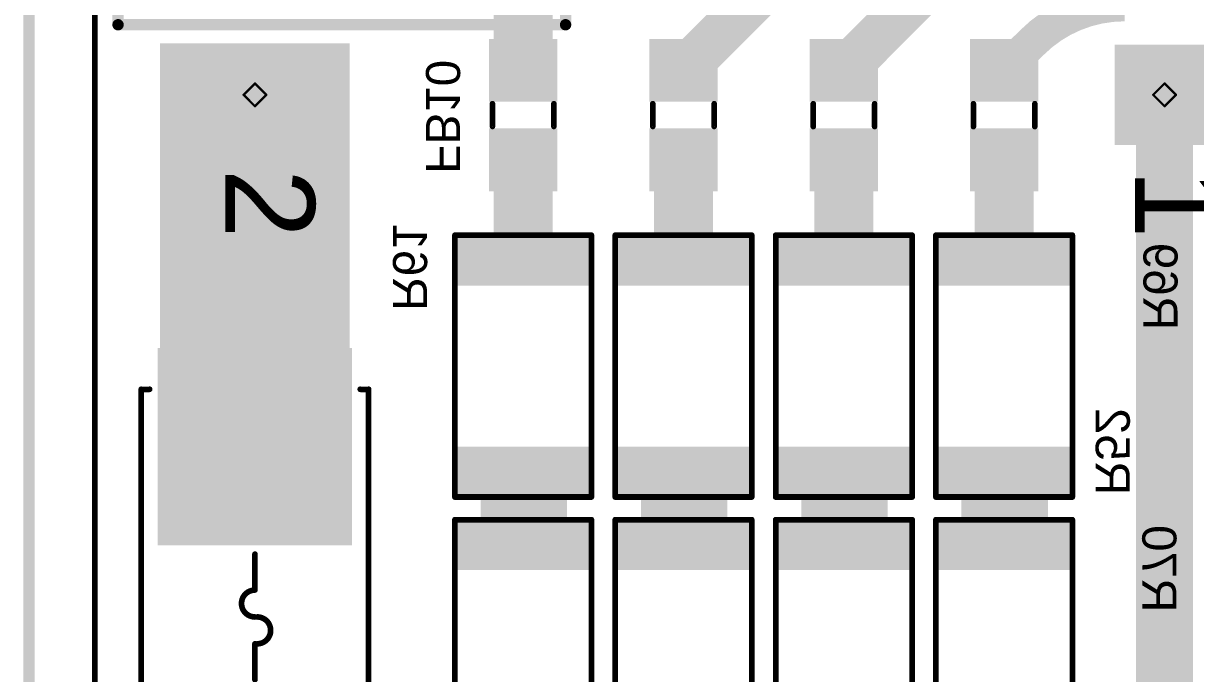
# Model space of a CAD drawing. Header units: inches. Extents: x 0 to 35.2, y -0.7 to 15.9.
# Drawn here: x -0.005 to 1.026, y 2.387 to 2.959 of the extents above; entities that cross this region are included whole.
import ezdxf

# ---------------------------------------------------------------- set-up
doc = ezdxf.new("R2010")
doc.units = ezdxf.units.IN
doc.header["$MEASUREMENT"] = 0
for name, color, linetype in [('Bottom Layer', 5, 'Continuous'), ('Bottom Overlay', 54, 'Continuous'), ('Bottom Paste', 16, 'Continuous'), ('Bottom Solder', 6, 'Continuous'), ('Drill Drawing', 1, 'Continuous'), ('GND1', 16, 'Continuous'), ('GND2', 76, 'Continuous'), ('Mechanical 6', 56, 'Continuous'), ('Multi-Layer', 9, 'Continuous'), ('Pad Holes', 156, 'Continuous'), ('Top Layer', 1, 'Continuous'), ('Top Overlay', 2, 'Continuous'), ('Top Solder', 216, 'Continuous')]:
    doc.layers.add(name, color=color, linetype=linetype)
doc.styles.add('Arial', font='', dxfattribs={"height": 0.2})
doc.styles.get('Arial').set_extended_font_data('Arial')

# ---------------------------------------------------------------- blocks, each defined once
blk = doc.blocks.new('4032_B_4')
at = {"layer": 'Bottom Layer'}
for points in [[(-0.1299, 0.0689), (-0.1299, -0.0689), (-0.2402, -0.0689), (-0.2402, 0.0689)], [(0.2402, 0.0689), (0.2402, -0.0689), (0.1299, -0.0689), (0.1299, 0.0689)]]:
    blk.add_hatch(color=5, dxfattribs=at).paths.add_polyline_path(points)
at = {"layer": 'Bottom Paste'}
for points in [[(-0.1299, 0.0689), (-0.1299, -0.0689), (-0.2402, -0.0689), (-0.2402, 0.0689)], [(0.2402, 0.0689), (0.2402, -0.0689), (0.1299, -0.0689), (0.1299, 0.0689)]]:
    blk.add_hatch(color=16, dxfattribs=at).paths.add_polyline_path(points)
at = {"layer": 'Bottom Solder'}
for points in [[(-0.1259, 0.0729), (-0.1259, -0.0729), (-0.2442, -0.0729), (-0.2442, 0.0729)], [(0.2442, 0.0729), (0.2442, -0.0729), (0.1259, -0.0729), (0.1259, 0.0729)]]:
    blk.add_hatch(color=6, dxfattribs=at).paths.add_polyline_path(points)
at = {"layer": 'Bottom Overlay'}
for points in [[(-0.1969, 0.1575, 0.01, 0.01, 0), (0.1969, 0.1575, 0.01, 0.01, 0)], [(-0.1968, 0.078, 0.01, 0.01, 0), (-0.1968, 0.1575, 0.01, 0.01, 0)], [(0.1968, 0.1575, 0.01, 0.01, 0), (0.1969, 0.1575, 0.01, 0.01, 0)], [(0.1968, 0.078, 0.01, 0.01, 0), (0.1968, 0.1575, 0.01, 0.01, 0)], [(-0.1968, -0.1575, 0.01, 0.01, 0), (-0.1968, -0.078, 0.01, 0.01, 0)], [(0.1968, -0.1575, 0.01, 0.01, 0), (0.1968, -0.078, 0.01, 0.01, 0)], [(-0.1968, -0.1575, 0.01, 0.01, 0), (0.1968, -0.1575, 0.01, 0.01, 0)]]:
    blk.add_lwpolyline(points, format="xyseb", dxfattribs=at)
for points in [[(-0.1994, 0.1575, 0.005, 0.005, 1), (-0.1944, 0.1575, 0.005, 0.005, 1)], [(-0.1993, 0.1575, 0.005, 0.005, 1), (-0.1943, 0.1575, 0.005, 0.005, 1)], [(0.1943, 0.1575, 0.005, 0.005, 1), (0.1993, 0.1575, 0.005, 0.005, 1)], [(0.1943, 0.1575, 0.005, 0.005, 1), (0.1993, 0.1575, 0.005, 0.005, 1)], [(0.1944, 0.1575, 0.005, 0.005, 1), (0.1994, 0.1575, 0.005, 0.005, 1)], [(0.1944, 0.1575, 0.005, 0.005, 1), (0.1994, 0.1575, 0.005, 0.005, 1)], [(-0.1993, 0.078, 0.005, 0.005, 1), (-0.1943, 0.078, 0.005, 0.005, 1)], [(0.1943, 0.078, 0.005, 0.005, 1), (0.1993, 0.078, 0.005, 0.005, 1)], [(-0.1993, -0.078, 0.005, 0.005, 1), (-0.1943, -0.078, 0.005, 0.005, 1)], [(0.1943, -0.078, 0.005, 0.005, 1), (0.1993, -0.078, 0.005, 0.005, 1)], [(-0.1993, -0.1575, 0.005, 0.005, 1), (-0.1943, -0.1575, 0.005, 0.005, 1)], [(-0.1993, -0.1575, 0.005, 0.005, 1), (-0.1943, -0.1575, 0.005, 0.005, 1)], [(0.1943, -0.1575, 0.005, 0.005, 1), (0.1993, -0.1575, 0.005, 0.005, 1)], [(0.1943, -0.1575, 0.005, 0.005, 1), (0.1993, -0.1575, 0.005, 0.005, 1)]]:
    blk.add_lwpolyline(points, format="xyseb", close=True, dxfattribs=at)
blk = doc.blocks.new('RAC05_05SK_480_26')
at = {"layer": 'Bottom Layer'}
blk.add_hatch(color=5, dxfattribs=at).paths.add_polyline_path([(-0.94, 0.44), (-0.86, 0.44), (-0.86, 0.36), (-0.94, 0.36)])
h = blk.add_hatch(color=5, dxfattribs=at)
edge = h.paths.add_edge_path()
edge.add_arc((-0.9, -0.4), 0.04, 0, 360)
at = {"layer": 'Bottom Solder'}
blk.add_hatch(color=6, dxfattribs=at).paths.add_polyline_path([(-0.944, 0.444), (-0.856, 0.444), (-0.856, 0.356), (-0.944, 0.356)])
h = blk.add_hatch(color=6, dxfattribs=at)
edge = h.paths.add_edge_path()
edge.add_arc((-0.9, -0.4), 0.044, 0, 360)
at = {"layer": 'GND1'}
blk.add_hatch(color=16, dxfattribs=at).paths.add_polyline_path([(-0.94, 0.44), (-0.86, 0.44), (-0.86, 0.36), (-0.94, 0.36)])
h = blk.add_hatch(color=16, dxfattribs=at)
edge = h.paths.add_edge_path()
edge.add_arc((-0.9, -0.4), 0.04, 0, 360)
at = {"layer": 'GND2'}
blk.add_hatch(color=76, dxfattribs=at).paths.add_polyline_path([(-0.94, 0.44), (-0.86, 0.44), (-0.86, 0.36), (-0.94, 0.36)])
h = blk.add_hatch(color=76, dxfattribs=at)
edge = h.paths.add_edge_path()
edge.add_arc((-0.9, -0.4), 0.04, 0, 360)
at = {"layer": 'Multi-Layer'}
blk.add_hatch(color=9, dxfattribs=at).paths.add_polyline_path([(-0.94, 0.44), (-0.86, 0.44), (-0.86, 0.36), (-0.94, 0.36)])
h = blk.add_hatch(color=9, dxfattribs=at)
edge = h.paths.add_edge_path()
edge.add_arc((-0.9, -0.4), 0.04, 0, 360)
at = {"layer": 'Pad Holes'}
h = blk.add_hatch(color=7, dxfattribs=at)
edge = h.paths.add_edge_path()
edge.add_arc((-0.9, 0.4), 0.0266, 0, 360)
h = blk.add_hatch(color=7, dxfattribs=at)
edge = h.paths.add_edge_path()
edge.add_arc((-0.9, -0.4), 0.0266, 0, 360)
at = {"layer": 'Top Layer'}
blk.add_hatch(color=1, dxfattribs=at).paths.add_polyline_path([(-0.94, 0.44), (-0.86, 0.44), (-0.86, 0.36), (-0.94, 0.36)])
h = blk.add_hatch(color=1, dxfattribs=at)
edge = h.paths.add_edge_path()
edge.add_arc((-0.9, -0.4), 0.04, 0, 360)
at = {"layer": 'Top Solder'}
blk.add_hatch(color=216, dxfattribs=at).paths.add_polyline_path([(-0.944, 0.444), (-0.856, 0.444), (-0.856, 0.356), (-0.944, 0.356)])
h = blk.add_hatch(color=216, dxfattribs=at)
edge = h.paths.add_edge_path()
edge.add_arc((-0.9, -0.4), 0.044, 0, 360)
at = {"layer": 'Top Overlay'}
blk.add_lwpolyline([(1.0335, -0.5409, 0.005, 0.005, 0), (-1.0335, -0.5409, 0.005, 0.005, 0)], format="xyseb", dxfattribs=at)
at = {"layer": 'Top Overlay', "style": 'Arial'}
for s, p in [('1', (-0.835, 0.374)), ('2', (-0.8351, -0.426))]:
    blk.add_text(s, height=0.0787, dxfattribs=at).set_placement(p)
blk = doc.blocks.new('RES_2010_B_53')
at = {"layer": 'Bottom Layer'}
for points in [[(-0.1102, 0.0551), (-0.0748, 0.0551), (-0.0748, -0.0551), (-0.1102, -0.0551)], [(0.0748, 0.0551), (0.1102, 0.0551), (0.1102, -0.0551), (0.0748, -0.0551)]]:
    blk.add_hatch(color=5, dxfattribs=at).paths.add_polyline_path(points)
at = {"layer": 'Bottom Paste'}
for points in [[(-0.1102, 0.0551), (-0.0748, 0.0551), (-0.0748, -0.0551), (-0.1102, -0.0551)], [(0.0748, 0.0551), (0.1102, 0.0551), (0.1102, -0.0551), (0.0748, -0.0551)]]:
    blk.add_hatch(color=16, dxfattribs=at).paths.add_polyline_path(points)
at = {"layer": 'Bottom Solder'}
for points in [[(-0.1142, 0.0591), (-0.0708, 0.0591), (-0.0708, -0.0591), (-0.1142, -0.0591)], [(0.0708, 0.0591), (0.1142, 0.0591), (0.1142, -0.0591), (0.0708, -0.0591)]]:
    blk.add_hatch(color=6, dxfattribs=at).paths.add_polyline_path(points)
at = {"layer": 'Bottom Overlay'}
for points in [[(0.115, 0.06, 0.005, 0.005, 0), (-0.115, 0.06, 0.005, 0.005, 0)], [(-0.115, -0.06, 0.005, 0.005, 0), (-0.115, 0.06, 0.005, 0.005, 0)], [(0.115, -0.06, 0.005, 0.005, 0), (0.115, 0.06, 0.005, 0.005, 0)], [(0.115, -0.06, 0.005, 0.005, 0), (-0.115, -0.06, 0.005, 0.005, 0)]]:
    blk.add_lwpolyline(points, format="xyseb", dxfattribs=at)
for points in [[(-0.1163, 0.06, 0.0025, 0.0025, 1), (-0.1138, 0.06, 0.0025, 0.0025, 1)], [(-0.1163, 0.06, 0.0025, 0.0025, 1), (-0.1138, 0.06, 0.0025, 0.0025, 1)], [(0.1138, 0.06, 0.0025, 0.0025, 1), (0.1163, 0.06, 0.0025, 0.0025, 1)], [(0.1138, 0.06, 0.0025, 0.0025, 1), (0.1163, 0.06, 0.0025, 0.0025, 1)], [(-0.1163, -0.06, 0.0025, 0.0025, 1), (-0.1138, -0.06, 0.0025, 0.0025, 1)], [(-0.1163, -0.06, 0.0025, 0.0025, 1), (-0.1138, -0.06, 0.0025, 0.0025, 1)], [(0.1138, -0.06, 0.0025, 0.0025, 1), (0.1163, -0.06, 0.0025, 0.0025, 1)], [(0.1138, -0.06, 0.0025, 0.0025, 1), (0.1163, -0.06, 0.0025, 0.0025, 1)]]:
    blk.add_lwpolyline(points, format="xyseb", close=True, dxfattribs=at)
blk = doc.blocks.new('RES_2010_B_54')
at = {"layer": 'Bottom Layer'}
for points in [[(-0.1102, 0.0551), (-0.0748, 0.0551), (-0.0748, -0.0551), (-0.1102, -0.0551)], [(0.0748, 0.0551), (0.1102, 0.0551), (0.1102, -0.0551), (0.0748, -0.0551)]]:
    blk.add_hatch(color=5, dxfattribs=at).paths.add_polyline_path(points)
at = {"layer": 'Bottom Paste'}
for points in [[(-0.1102, 0.0551), (-0.0748, 0.0551), (-0.0748, -0.0551), (-0.1102, -0.0551)], [(0.0748, 0.0551), (0.1102, 0.0551), (0.1102, -0.0551), (0.0748, -0.0551)]]:
    blk.add_hatch(color=16, dxfattribs=at).paths.add_polyline_path(points)
at = {"layer": 'Bottom Solder'}
for points in [[(-0.1142, 0.0591), (-0.0708, 0.0591), (-0.0708, -0.0591), (-0.1142, -0.0591)], [(0.0708, 0.0591), (0.1142, 0.0591), (0.1142, -0.0591), (0.0708, -0.0591)]]:
    blk.add_hatch(color=6, dxfattribs=at).paths.add_polyline_path(points)
at = {"layer": 'Bottom Overlay'}
for points in [[(0.115, 0.06, 0.005, 0.005, 0), (-0.115, 0.06, 0.005, 0.005, 0)], [(-0.115, -0.06, 0.005, 0.005, 0), (-0.115, 0.06, 0.005, 0.005, 0)], [(0.115, -0.06, 0.005, 0.005, 0), (0.115, 0.06, 0.005, 0.005, 0)], [(0.115, -0.06, 0.005, 0.005, 0), (-0.115, -0.06, 0.005, 0.005, 0)]]:
    blk.add_lwpolyline(points, format="xyseb", dxfattribs=at)
for points in [[(-0.1163, 0.06, 0.0025, 0.0025, 1), (-0.1138, 0.06, 0.0025, 0.0025, 1)], [(-0.1163, 0.06, 0.0025, 0.0025, 1), (-0.1138, 0.06, 0.0025, 0.0025, 1)], [(0.1138, 0.06, 0.0025, 0.0025, 1), (0.1163, 0.06, 0.0025, 0.0025, 1)], [(0.1138, 0.06, 0.0025, 0.0025, 1), (0.1163, 0.06, 0.0025, 0.0025, 1)], [(-0.1163, -0.06, 0.0025, 0.0025, 1), (-0.1138, -0.06, 0.0025, 0.0025, 1)], [(-0.1163, -0.06, 0.0025, 0.0025, 1), (-0.1138, -0.06, 0.0025, 0.0025, 1)], [(0.1138, -0.06, 0.0025, 0.0025, 1), (0.1163, -0.06, 0.0025, 0.0025, 1)], [(0.1138, -0.06, 0.0025, 0.0025, 1), (0.1163, -0.06, 0.0025, 0.0025, 1)]]:
    blk.add_lwpolyline(points, format="xyseb", close=True, dxfattribs=at)
blk = doc.blocks.new('RES_2010_B_61')
at = {"layer": 'Bottom Layer'}
for points in [[(-0.1102, 0.0551), (-0.0748, 0.0551), (-0.0748, -0.0551), (-0.1102, -0.0551)], [(0.0748, 0.0551), (0.1102, 0.0551), (0.1102, -0.0551), (0.0748, -0.0551)]]:
    blk.add_hatch(color=5, dxfattribs=at).paths.add_polyline_path(points)
at = {"layer": 'Bottom Paste'}
for points in [[(-0.1102, 0.0551), (-0.0748, 0.0551), (-0.0748, -0.0551), (-0.1102, -0.0551)], [(0.0748, 0.0551), (0.1102, 0.0551), (0.1102, -0.0551), (0.0748, -0.0551)]]:
    blk.add_hatch(color=16, dxfattribs=at).paths.add_polyline_path(points)
at = {"layer": 'Bottom Solder'}
for points in [[(-0.1142, 0.0591), (-0.0708, 0.0591), (-0.0708, -0.0591), (-0.1142, -0.0591)], [(0.0708, 0.0591), (0.1142, 0.0591), (0.1142, -0.0591), (0.0708, -0.0591)]]:
    blk.add_hatch(color=6, dxfattribs=at).paths.add_polyline_path(points)
at = {"layer": 'Bottom Overlay'}
for points in [[(0.115, 0.06, 0.005, 0.005, 0), (-0.115, 0.06, 0.005, 0.005, 0)], [(-0.115, -0.06, 0.005, 0.005, 0), (-0.115, 0.06, 0.005, 0.005, 0)], [(0.115, -0.06, 0.005, 0.005, 0), (0.115, 0.06, 0.005, 0.005, 0)], [(0.115, -0.06, 0.005, 0.005, 0), (-0.115, -0.06, 0.005, 0.005, 0)]]:
    blk.add_lwpolyline(points, format="xyseb", dxfattribs=at)
for points in [[(-0.1163, 0.06, 0.0025, 0.0025, 1), (-0.1138, 0.06, 0.0025, 0.0025, 1)], [(-0.1163, 0.06, 0.0025, 0.0025, 1), (-0.1138, 0.06, 0.0025, 0.0025, 1)], [(0.1138, 0.06, 0.0025, 0.0025, 1), (0.1163, 0.06, 0.0025, 0.0025, 1)], [(0.1138, 0.06, 0.0025, 0.0025, 1), (0.1163, 0.06, 0.0025, 0.0025, 1)], [(-0.1163, -0.06, 0.0025, 0.0025, 1), (-0.1138, -0.06, 0.0025, 0.0025, 1)], [(-0.1163, -0.06, 0.0025, 0.0025, 1), (-0.1138, -0.06, 0.0025, 0.0025, 1)], [(0.1138, -0.06, 0.0025, 0.0025, 1), (0.1163, -0.06, 0.0025, 0.0025, 1)], [(0.1138, -0.06, 0.0025, 0.0025, 1), (0.1163, -0.06, 0.0025, 0.0025, 1)]]:
    blk.add_lwpolyline(points, format="xyseb", close=True, dxfattribs=at)
blk = doc.blocks.new('RES_2010_B_62')
at = {"layer": 'Bottom Layer'}
for points in [[(-0.1102, 0.0551), (-0.0748, 0.0551), (-0.0748, -0.0551), (-0.1102, -0.0551)], [(0.0748, 0.0551), (0.1102, 0.0551), (0.1102, -0.0551), (0.0748, -0.0551)]]:
    blk.add_hatch(color=5, dxfattribs=at).paths.add_polyline_path(points)
at = {"layer": 'Bottom Paste'}
for points in [[(-0.1102, 0.0551), (-0.0748, 0.0551), (-0.0748, -0.0551), (-0.1102, -0.0551)], [(0.0748, 0.0551), (0.1102, 0.0551), (0.1102, -0.0551), (0.0748, -0.0551)]]:
    blk.add_hatch(color=16, dxfattribs=at).paths.add_polyline_path(points)
at = {"layer": 'Bottom Solder'}
for points in [[(-0.1142, 0.0591), (-0.0708, 0.0591), (-0.0708, -0.0591), (-0.1142, -0.0591)], [(0.0708, 0.0591), (0.1142, 0.0591), (0.1142, -0.0591), (0.0708, -0.0591)]]:
    blk.add_hatch(color=6, dxfattribs=at).paths.add_polyline_path(points)
at = {"layer": 'Bottom Overlay'}
for points in [[(0.115, 0.06, 0.005, 0.005, 0), (-0.115, 0.06, 0.005, 0.005, 0)], [(-0.115, -0.06, 0.005, 0.005, 0), (-0.115, 0.06, 0.005, 0.005, 0)], [(0.115, -0.06, 0.005, 0.005, 0), (0.115, 0.06, 0.005, 0.005, 0)], [(0.115, -0.06, 0.005, 0.005, 0), (-0.115, -0.06, 0.005, 0.005, 0)]]:
    blk.add_lwpolyline(points, format="xyseb", dxfattribs=at)
for points in [[(-0.1163, 0.06, 0.0025, 0.0025, 1), (-0.1138, 0.06, 0.0025, 0.0025, 1)], [(-0.1163, 0.06, 0.0025, 0.0025, 1), (-0.1138, 0.06, 0.0025, 0.0025, 1)], [(0.1138, 0.06, 0.0025, 0.0025, 1), (0.1163, 0.06, 0.0025, 0.0025, 1)], [(0.1138, 0.06, 0.0025, 0.0025, 1), (0.1163, 0.06, 0.0025, 0.0025, 1)], [(-0.1163, -0.06, 0.0025, 0.0025, 1), (-0.1138, -0.06, 0.0025, 0.0025, 1)], [(-0.1163, -0.06, 0.0025, 0.0025, 1), (-0.1138, -0.06, 0.0025, 0.0025, 1)], [(0.1138, -0.06, 0.0025, 0.0025, 1), (0.1163, -0.06, 0.0025, 0.0025, 1)], [(0.1138, -0.06, 0.0025, 0.0025, 1), (0.1163, -0.06, 0.0025, 0.0025, 1)]]:
    blk.add_lwpolyline(points, format="xyseb", close=True, dxfattribs=at)
blk = doc.blocks.new('RES_2010_B_71')
at = {"layer": 'Bottom Layer'}
for points in [[(-0.1102, 0.0551), (-0.0748, 0.0551), (-0.0748, -0.0551), (-0.1102, -0.0551)], [(0.0748, 0.0551), (0.1102, 0.0551), (0.1102, -0.0551), (0.0748, -0.0551)]]:
    blk.add_hatch(color=5, dxfattribs=at).paths.add_polyline_path(points)
at = {"layer": 'Bottom Paste'}
for points in [[(-0.1102, 0.0551), (-0.0748, 0.0551), (-0.0748, -0.0551), (-0.1102, -0.0551)], [(0.0748, 0.0551), (0.1102, 0.0551), (0.1102, -0.0551), (0.0748, -0.0551)]]:
    blk.add_hatch(color=16, dxfattribs=at).paths.add_polyline_path(points)
at = {"layer": 'Bottom Solder'}
for points in [[(-0.1142, 0.0591), (-0.0708, 0.0591), (-0.0708, -0.0591), (-0.1142, -0.0591)], [(0.0708, 0.0591), (0.1142, 0.0591), (0.1142, -0.0591), (0.0708, -0.0591)]]:
    blk.add_hatch(color=6, dxfattribs=at).paths.add_polyline_path(points)
at = {"layer": 'Bottom Overlay'}
for points in [[(-0.115, -0.06, 0.005, 0.005, 0), (-0.115, 0.06, 0.005, 0.005, 0)], [(0.115, 0.06, 0.005, 0.005, 0), (-0.115, 0.06, 0.005, 0.005, 0)], [(0.115, -0.06, 0.005, 0.005, 0), (0.115, 0.06, 0.005, 0.005, 0)], [(0.115, -0.06, 0.005, 0.005, 0), (-0.115, -0.06, 0.005, 0.005, 0)]]:
    blk.add_lwpolyline(points, format="xyseb", dxfattribs=at)
for points in [[(-0.1163, 0.06, 0.0025, 0.0025, 1), (-0.1138, 0.06, 0.0025, 0.0025, 1)], [(-0.1163, 0.06, 0.0025, 0.0025, 1), (-0.1138, 0.06, 0.0025, 0.0025, 1)], [(0.1138, 0.06, 0.0025, 0.0025, 1), (0.1163, 0.06, 0.0025, 0.0025, 1)], [(0.1138, 0.06, 0.0025, 0.0025, 1), (0.1163, 0.06, 0.0025, 0.0025, 1)], [(-0.1163, -0.06, 0.0025, 0.0025, 1), (-0.1138, -0.06, 0.0025, 0.0025, 1)], [(-0.1163, -0.06, 0.0025, 0.0025, 1), (-0.1138, -0.06, 0.0025, 0.0025, 1)], [(0.1138, -0.06, 0.0025, 0.0025, 1), (0.1163, -0.06, 0.0025, 0.0025, 1)], [(0.1138, -0.06, 0.0025, 0.0025, 1), (0.1163, -0.06, 0.0025, 0.0025, 1)]]:
    blk.add_lwpolyline(points, format="xyseb", close=True, dxfattribs=at)
blk = doc.blocks.new('RES_2010_B_72')
at = {"layer": 'Bottom Layer'}
for points in [[(-0.1102, 0.0551), (-0.0748, 0.0551), (-0.0748, -0.0551), (-0.1102, -0.0551)], [(0.0748, 0.0551), (0.1102, 0.0551), (0.1102, -0.0551), (0.0748, -0.0551)]]:
    blk.add_hatch(color=5, dxfattribs=at).paths.add_polyline_path(points)
at = {"layer": 'Bottom Paste'}
for points in [[(-0.1102, 0.0551), (-0.0748, 0.0551), (-0.0748, -0.0551), (-0.1102, -0.0551)], [(0.0748, 0.0551), (0.1102, 0.0551), (0.1102, -0.0551), (0.0748, -0.0551)]]:
    blk.add_hatch(color=16, dxfattribs=at).paths.add_polyline_path(points)
at = {"layer": 'Bottom Solder'}
for points in [[(-0.1142, 0.0591), (-0.0708, 0.0591), (-0.0708, -0.0591), (-0.1142, -0.0591)], [(0.0708, 0.0591), (0.1142, 0.0591), (0.1142, -0.0591), (0.0708, -0.0591)]]:
    blk.add_hatch(color=6, dxfattribs=at).paths.add_polyline_path(points)
at = {"layer": 'Bottom Overlay'}
for points in [[(-0.115, -0.06, 0.005, 0.005, 0), (-0.115, 0.06, 0.005, 0.005, 0)], [(0.115, 0.06, 0.005, 0.005, 0), (-0.115, 0.06, 0.005, 0.005, 0)], [(0.115, -0.06, 0.005, 0.005, 0), (0.115, 0.06, 0.005, 0.005, 0)], [(0.115, -0.06, 0.005, 0.005, 0), (-0.115, -0.06, 0.005, 0.005, 0)]]:
    blk.add_lwpolyline(points, format="xyseb", dxfattribs=at)
for points in [[(-0.1163, 0.06, 0.0025, 0.0025, 1), (-0.1138, 0.06, 0.0025, 0.0025, 1)], [(-0.1163, 0.06, 0.0025, 0.0025, 1), (-0.1138, 0.06, 0.0025, 0.0025, 1)], [(0.1138, 0.06, 0.0025, 0.0025, 1), (0.1163, 0.06, 0.0025, 0.0025, 1)], [(0.1138, 0.06, 0.0025, 0.0025, 1), (0.1163, 0.06, 0.0025, 0.0025, 1)], [(-0.1163, -0.06, 0.0025, 0.0025, 1), (-0.1138, -0.06, 0.0025, 0.0025, 1)], [(-0.1163, -0.06, 0.0025, 0.0025, 1), (-0.1138, -0.06, 0.0025, 0.0025, 1)], [(0.1138, -0.06, 0.0025, 0.0025, 1), (0.1163, -0.06, 0.0025, 0.0025, 1)], [(0.1138, -0.06, 0.0025, 0.0025, 1), (0.1163, -0.06, 0.0025, 0.0025, 1)]]:
    blk.add_lwpolyline(points, format="xyseb", close=True, dxfattribs=at)
blk = doc.blocks.new('RES_2010_B_85')
at = {"layer": 'Bottom Layer'}
for points in [[(-0.1102, 0.0551), (-0.0748, 0.0551), (-0.0748, -0.0551), (-0.1102, -0.0551)], [(0.0748, 0.0551), (0.1102, 0.0551), (0.1102, -0.0551), (0.0748, -0.0551)]]:
    blk.add_hatch(color=5, dxfattribs=at).paths.add_polyline_path(points)
at = {"layer": 'Bottom Paste'}
for points in [[(-0.1102, 0.0551), (-0.0748, 0.0551), (-0.0748, -0.0551), (-0.1102, -0.0551)], [(0.0748, 0.0551), (0.1102, 0.0551), (0.1102, -0.0551), (0.0748, -0.0551)]]:
    blk.add_hatch(color=16, dxfattribs=at).paths.add_polyline_path(points)
at = {"layer": 'Bottom Solder'}
for points in [[(-0.1142, 0.0591), (-0.0708, 0.0591), (-0.0708, -0.0591), (-0.1142, -0.0591)], [(0.0708, 0.0591), (0.1142, 0.0591), (0.1142, -0.0591), (0.0708, -0.0591)]]:
    blk.add_hatch(color=6, dxfattribs=at).paths.add_polyline_path(points)
at = {"layer": 'Bottom Overlay'}
for points in [[(0.115, 0.06, 0.005, 0.005, 0), (-0.115, 0.06, 0.005, 0.005, 0)], [(-0.115, -0.06, 0.005, 0.005, 0), (-0.115, 0.06, 0.005, 0.005, 0)], [(0.115, -0.06, 0.005, 0.005, 0), (0.115, 0.06, 0.005, 0.005, 0)], [(0.115, -0.06, 0.005, 0.005, 0), (-0.115, -0.06, 0.005, 0.005, 0)]]:
    blk.add_lwpolyline(points, format="xyseb", dxfattribs=at)
for points in [[(-0.1163, 0.06, 0.0025, 0.0025, 1), (-0.1138, 0.06, 0.0025, 0.0025, 1)], [(-0.1163, 0.06, 0.0025, 0.0025, 1), (-0.1138, 0.06, 0.0025, 0.0025, 1)], [(0.1138, 0.06, 0.0025, 0.0025, 1), (0.1163, 0.06, 0.0025, 0.0025, 1)], [(0.1138, 0.06, 0.0025, 0.0025, 1), (0.1163, 0.06, 0.0025, 0.0025, 1)], [(-0.1163, -0.06, 0.0025, 0.0025, 1), (-0.1138, -0.06, 0.0025, 0.0025, 1)], [(-0.1163, -0.06, 0.0025, 0.0025, 1), (-0.1138, -0.06, 0.0025, 0.0025, 1)], [(0.1138, -0.06, 0.0025, 0.0025, 1), (0.1163, -0.06, 0.0025, 0.0025, 1)], [(0.1138, -0.06, 0.0025, 0.0025, 1), (0.1163, -0.06, 0.0025, 0.0025, 1)]]:
    blk.add_lwpolyline(points, format="xyseb", close=True, dxfattribs=at)
blk = doc.blocks.new('RES_2010_B_86')
at = {"layer": 'Bottom Layer'}
for points in [[(-0.1102, 0.0551), (-0.0748, 0.0551), (-0.0748, -0.0551), (-0.1102, -0.0551)], [(0.0748, 0.0551), (0.1102, 0.0551), (0.1102, -0.0551), (0.0748, -0.0551)]]:
    blk.add_hatch(color=5, dxfattribs=at).paths.add_polyline_path(points)
at = {"layer": 'Bottom Paste'}
for points in [[(-0.1102, 0.0551), (-0.0748, 0.0551), (-0.0748, -0.0551), (-0.1102, -0.0551)], [(0.0748, 0.0551), (0.1102, 0.0551), (0.1102, -0.0551), (0.0748, -0.0551)]]:
    blk.add_hatch(color=16, dxfattribs=at).paths.add_polyline_path(points)
at = {"layer": 'Bottom Solder'}
for points in [[(-0.1142, 0.0591), (-0.0708, 0.0591), (-0.0708, -0.0591), (-0.1142, -0.0591)], [(0.0708, 0.0591), (0.1142, 0.0591), (0.1142, -0.0591), (0.0708, -0.0591)]]:
    blk.add_hatch(color=6, dxfattribs=at).paths.add_polyline_path(points)
at = {"layer": 'Bottom Overlay'}
for points in [[(0.115, 0.06, 0.005, 0.005, 0), (-0.115, 0.06, 0.005, 0.005, 0)], [(-0.115, -0.06, 0.005, 0.005, 0), (-0.115, 0.06, 0.005, 0.005, 0)], [(0.115, -0.06, 0.005, 0.005, 0), (0.115, 0.06, 0.005, 0.005, 0)], [(0.115, -0.06, 0.005, 0.005, 0), (-0.115, -0.06, 0.005, 0.005, 0)]]:
    blk.add_lwpolyline(points, format="xyseb", dxfattribs=at)
for points in [[(-0.1163, 0.06, 0.0025, 0.0025, 1), (-0.1138, 0.06, 0.0025, 0.0025, 1)], [(-0.1163, 0.06, 0.0025, 0.0025, 1), (-0.1138, 0.06, 0.0025, 0.0025, 1)], [(0.1138, 0.06, 0.0025, 0.0025, 1), (0.1163, 0.06, 0.0025, 0.0025, 1)], [(0.1138, 0.06, 0.0025, 0.0025, 1), (0.1163, 0.06, 0.0025, 0.0025, 1)], [(-0.1163, -0.06, 0.0025, 0.0025, 1), (-0.1138, -0.06, 0.0025, 0.0025, 1)], [(-0.1163, -0.06, 0.0025, 0.0025, 1), (-0.1138, -0.06, 0.0025, 0.0025, 1)], [(0.1138, -0.06, 0.0025, 0.0025, 1), (0.1163, -0.06, 0.0025, 0.0025, 1)], [(0.1138, -0.06, 0.0025, 0.0025, 1), (0.1163, -0.06, 0.0025, 0.0025, 1)]]:
    blk.add_lwpolyline(points, format="xyseb", close=True, dxfattribs=at)
blk = doc.blocks.new('01550900M_B_117')
at = {"layer": 'Bottom Layer'}
for points in [[(-0.2343, 0.0835), (-0.065, 0.0835), (-0.065, -0.0835), (-0.2343, -0.0835)], [(0.065, 0.0835), (0.2343, 0.0835), (0.2343, -0.0835), (0.065, -0.0835)]]:
    blk.add_hatch(color=5, dxfattribs=at).paths.add_polyline_path(points)
at = {"layer": 'Bottom Paste'}
for points in [[(-0.2343, 0.0835), (-0.065, 0.0835), (-0.065, -0.0835), (-0.2343, -0.0835)], [(0.065, 0.0835), (0.2343, 0.0835), (0.2343, -0.0835), (0.065, -0.0835)]]:
    blk.add_hatch(color=16, dxfattribs=at).paths.add_polyline_path(points)
at = {"layer": 'Bottom Solder'}
for points in [[(-0.2363, 0.0855), (-0.063, 0.0855), (-0.063, -0.0855), (-0.2363, -0.0855)], [(0.063, 0.0855), (0.2363, 0.0855), (0.2363, -0.0855), (0.063, -0.0855)]]:
    blk.add_hatch(color=6, dxfattribs=at).paths.add_polyline_path(points)
at = {"layer": 'Bottom Overlay'}
for points in [[(0.2, 0.1, 0.005, 0.005, 0), (-0.2, 0.1, 0.005, 0.005, 0)], [(-0.2, 0.0926, 0.005, 0.005, 0), (-0.2, 0.1, 0.005, 0.005, 0)], [(0.2, 0.0926, 0.005, 0.005, 0), (0.2, 0.1, 0.005, 0.005, 0)], [(0, 0.002, 0.005, 0.005, -1), (0.0236, 0.002, 0.005, 0.005, 0)], [(-0.0236, 0, 0.005, 0.005, 0), (-0.0551, 0, 0.005, 0.005, 0)], [(0, 0, 0.005, 0.005, -1), (-0.0236, 0, 0.005, 0.005, 0)], [(0.0551, 0, 0.005, 0.005, 0), (0.0236, 0, 0.005, 0.005, 0)], [(-0.2, -0.1, 0.005, 0.005, 0), (-0.2, -0.0926, 0.005, 0.005, 0)], [(0.2, -0.1, 0.005, 0.005, 0), (0.2, -0.0926, 0.005, 0.005, 0)], [(0.2, -0.1, 0.005, 0.005, 0), (-0.2, -0.1, 0.005, 0.005, 0)]]:
    blk.add_lwpolyline(points, format="xyseb", dxfattribs=at)
for points in [[(-0.2013, 0.1, 0.0025, 0.0025, 1), (-0.1988, 0.1, 0.0025, 0.0025, 1)], [(-0.2013, 0.1, 0.0025, 0.0025, 1), (-0.1988, 0.1, 0.0025, 0.0025, 1)], [(-0.2013, 0.0926, 0.0025, 0.0025, 1), (-0.1988, 0.0926, 0.0025, 0.0025, 1)], [(0.1988, 0.1, 0.0025, 0.0025, 1), (0.2013, 0.1, 0.0025, 0.0025, 1)], [(0.1988, 0.1, 0.0025, 0.0025, 1), (0.2013, 0.1, 0.0025, 0.0025, 1)], [(0.1988, 0.0926, 0.0025, 0.0025, 1), (0.2013, 0.0926, 0.0025, 0.0025, 1)], [(-0.0564, 0, 0.0025, 0.0025, 1), (-0.0539, 0, 0.0025, 0.0025, 1)], [(-0.0249, 0, 0.0025, 0.0025, 1), (-0.0224, 0, 0.0025, 0.0025, 1)], [(-0.0249, 0, 0.0025, 0.0025, 1), (-0.0224, 0, 0.0025, 0.0025, 1)], [(-0.0012, 0.002, 0.0025, 0.0025, 1), (0.0013, 0.002, 0.0025, 0.0025, 1)], [(-0.0012, 0, 0.0025, 0.0025, 1), (0.0013, 0, 0.0025, 0.0025, 1)], [(0.0224, 0.002, 0.0025, 0.0025, 1), (0.0249, 0.002, 0.0025, 0.0025, 1)], [(0.0224, 0, 0.0025, 0.0025, 1), (0.0249, 0, 0.0025, 0.0025, 1)], [(0.0539, 0, 0.0025, 0.0025, 1), (0.0564, 0, 0.0025, 0.0025, 1)], [(-0.2013, -0.0926, 0.0025, 0.0025, 1), (-0.1988, -0.0926, 0.0025, 0.0025, 1)], [(0.1988, -0.0926, 0.0025, 0.0025, 1), (0.2013, -0.0926, 0.0025, 0.0025, 1)], [(-0.2013, -0.1, 0.0025, 0.0025, 1), (-0.1988, -0.1, 0.0025, 0.0025, 1)], [(-0.2013, -0.1, 0.0025, 0.0025, 1), (-0.1988, -0.1, 0.0025, 0.0025, 1)], [(0.1988, -0.1, 0.0025, 0.0025, 1), (0.2013, -0.1, 0.0025, 0.0025, 1)], [(0.1988, -0.1, 0.0025, 0.0025, 1), (0.2013, -0.1, 0.0025, 0.0025, 1)]]:
    blk.add_lwpolyline(points, format="xyseb", close=True, dxfattribs=at)
blk = doc.blocks.new('I___0805_B_121')
at = {"layer": 'Bottom Layer'}
for points in [[(-0.063, 0.026), (-0.0157, 0.026), (-0.0157, -0.026), (-0.063, -0.026)], [(0.0157, 0.026), (0.063, 0.026), (0.063, -0.026), (0.0157, -0.026)]]:
    blk.add_hatch(color=5, dxfattribs=at).paths.add_polyline_path(points)
at = {"layer": 'Bottom Paste'}
for points in [[(-0.063, 0.026), (-0.0157, 0.026), (-0.0157, -0.026), (-0.063, -0.026)], [(0.0157, 0.026), (0.063, 0.026), (0.063, -0.026), (0.0157, -0.026)]]:
    blk.add_hatch(color=16, dxfattribs=at).paths.add_polyline_path(points)
at = {"layer": 'Bottom Solder'}
for points in [[(-0.067, 0.03), (-0.0117, 0.03), (-0.0117, -0.03), (-0.067, -0.03)], [(0.0117, 0.03), (0.067, 0.03), (0.067, -0.03), (0.0117, -0.03)]]:
    blk.add_hatch(color=6, dxfattribs=at).paths.add_polyline_path(points)
at = {"layer": 'Bottom Overlay'}
for points in [[(0.01, 0.027, 0.005, 0.005, 0), (-0.01, 0.027, 0.005, 0.005, 0)], [(0.01, -0.027, 0.005, 0.005, 0), (-0.01, -0.027, 0.005, 0.005, 0)]]:
    blk.add_lwpolyline(points, format="xyseb", dxfattribs=at)
for points in [[(-0.0112, 0.027, 0.0025, 0.0025, 1), (-0.0088, 0.027, 0.0025, 0.0025, 1)], [(0.0088, 0.027, 0.0025, 0.0025, 1), (0.0112, 0.027, 0.0025, 0.0025, 1)], [(-0.0112, -0.027, 0.0025, 0.0025, 1), (-0.0088, -0.027, 0.0025, 0.0025, 1)], [(0.0088, -0.027, 0.0025, 0.0025, 1), (0.0112, -0.027, 0.0025, 0.0025, 1)]]:
    blk.add_lwpolyline(points, format="xyseb", close=True, dxfattribs=at)
blk = doc.blocks.new('I___0805_B_123')
at = {"layer": 'Bottom Layer'}
for points in [[(-0.063, 0.026), (-0.0157, 0.026), (-0.0157, -0.026), (-0.063, -0.026)], [(0.0157, 0.026), (0.063, 0.026), (0.063, -0.026), (0.0157, -0.026)]]:
    blk.add_hatch(color=5, dxfattribs=at).paths.add_polyline_path(points)
at = {"layer": 'Bottom Paste'}
for points in [[(-0.063, 0.026), (-0.0157, 0.026), (-0.0157, -0.026), (-0.063, -0.026)], [(0.0157, 0.026), (0.063, 0.026), (0.063, -0.026), (0.0157, -0.026)]]:
    blk.add_hatch(color=16, dxfattribs=at).paths.add_polyline_path(points)
at = {"layer": 'Bottom Solder'}
for points in [[(-0.067, 0.03), (-0.0117, 0.03), (-0.0117, -0.03), (-0.067, -0.03)], [(0.0117, 0.03), (0.067, 0.03), (0.067, -0.03), (0.0117, -0.03)]]:
    blk.add_hatch(color=6, dxfattribs=at).paths.add_polyline_path(points)
at = {"layer": 'Bottom Overlay'}
for points in [[(0.01, 0.027, 0.005, 0.005, 0), (-0.01, 0.027, 0.005, 0.005, 0)], [(0.01, -0.027, 0.005, 0.005, 0), (-0.01, -0.027, 0.005, 0.005, 0)]]:
    blk.add_lwpolyline(points, format="xyseb", dxfattribs=at)
for points in [[(-0.0112, 0.027, 0.0025, 0.0025, 1), (-0.0088, 0.027, 0.0025, 0.0025, 1)], [(0.0088, 0.027, 0.0025, 0.0025, 1), (0.0113, 0.027, 0.0025, 0.0025, 1)], [(-0.0112, -0.027, 0.0025, 0.0025, 1), (-0.0088, -0.027, 0.0025, 0.0025, 1)], [(0.0088, -0.027, 0.0025, 0.0025, 1), (0.0113, -0.027, 0.0025, 0.0025, 1)]]:
    blk.add_lwpolyline(points, format="xyseb", close=True, dxfattribs=at)
blk = doc.blocks.new('I___0805_B_125')
at = {"layer": 'Bottom Layer'}
for points in [[(-0.063, 0.026), (-0.0157, 0.026), (-0.0157, -0.026), (-0.063, -0.026)], [(0.0157, 0.026), (0.063, 0.026), (0.063, -0.026), (0.0157, -0.026)]]:
    blk.add_hatch(color=5, dxfattribs=at).paths.add_polyline_path(points)
at = {"layer": 'Bottom Paste'}
for points in [[(-0.063, 0.026), (-0.0157, 0.026), (-0.0157, -0.026), (-0.063, -0.026)], [(0.0157, 0.026), (0.063, 0.026), (0.063, -0.026), (0.0157, -0.026)]]:
    blk.add_hatch(color=16, dxfattribs=at).paths.add_polyline_path(points)
at = {"layer": 'Bottom Solder'}
for points in [[(-0.067, 0.03), (-0.0117, 0.03), (-0.0117, -0.03), (-0.067, -0.03)], [(0.0117, 0.03), (0.067, 0.03), (0.067, -0.03), (0.0117, -0.03)]]:
    blk.add_hatch(color=6, dxfattribs=at).paths.add_polyline_path(points)
at = {"layer": 'Bottom Overlay'}
for points in [[(0.01, 0.027, 0.005, 0.005, 0), (-0.01, 0.027, 0.005, 0.005, 0)], [(0.01, -0.027, 0.005, 0.005, 0), (-0.01, -0.027, 0.005, 0.005, 0)]]:
    blk.add_lwpolyline(points, format="xyseb", dxfattribs=at)
for points in [[(-0.0112, 0.027, 0.0025, 0.0025, 1), (-0.0088, 0.027, 0.0025, 0.0025, 1)], [(0.0088, 0.027, 0.0025, 0.0025, 1), (0.0112, 0.027, 0.0025, 0.0025, 1)], [(-0.0112, -0.027, 0.0025, 0.0025, 1), (-0.0088, -0.027, 0.0025, 0.0025, 1)], [(0.0088, -0.027, 0.0025, 0.0025, 1), (0.0112, -0.027, 0.0025, 0.0025, 1)]]:
    blk.add_lwpolyline(points, format="xyseb", close=True, dxfattribs=at)
blk = doc.blocks.new('I___0805_B_130')
at = {"layer": 'Bottom Layer'}
for points in [[(-0.063, 0.026), (-0.0157, 0.026), (-0.0157, -0.026), (-0.063, -0.026)], [(0.0157, 0.026), (0.063, 0.026), (0.063, -0.026), (0.0157, -0.026)]]:
    blk.add_hatch(color=5, dxfattribs=at).paths.add_polyline_path(points)
at = {"layer": 'Bottom Paste'}
for points in [[(-0.063, 0.026), (-0.0157, 0.026), (-0.0157, -0.026), (-0.063, -0.026)], [(0.0157, 0.026), (0.063, 0.026), (0.063, -0.026), (0.0157, -0.026)]]:
    blk.add_hatch(color=16, dxfattribs=at).paths.add_polyline_path(points)
at = {"layer": 'Bottom Solder'}
for points in [[(-0.067, 0.03), (-0.0117, 0.03), (-0.0117, -0.03), (-0.067, -0.03)], [(0.0117, 0.03), (0.067, 0.03), (0.067, -0.03), (0.0117, -0.03)]]:
    blk.add_hatch(color=6, dxfattribs=at).paths.add_polyline_path(points)
at = {"layer": 'Bottom Overlay'}
for points in [[(0.01, 0.027, 0.005, 0.005, 0), (-0.01, 0.027, 0.005, 0.005, 0)], [(0.01, -0.027, 0.005, 0.005, 0), (-0.01, -0.027, 0.005, 0.005, 0)]]:
    blk.add_lwpolyline(points, format="xyseb", dxfattribs=at)
for points in [[(-0.0112, 0.027, 0.0025, 0.0025, 1), (-0.0088, 0.027, 0.0025, 0.0025, 1)], [(0.0088, 0.027, 0.0025, 0.0025, 1), (0.0113, 0.027, 0.0025, 0.0025, 1)], [(-0.0112, -0.027, 0.0025, 0.0025, 1), (-0.0088, -0.027, 0.0025, 0.0025, 1)], [(0.0088, -0.027, 0.0025, 0.0025, 1), (0.0113, -0.027, 0.0025, 0.0025, 1)]]:
    blk.add_lwpolyline(points, format="xyseb", close=True, dxfattribs=at)

msp = doc.modelspace()

# ---------------------------------------------------------------- hatches: boundary and pattern name
at = {"layer": 'Bottom Layer'}
for points in [[(0.4085, 2.8938), (0.4604, 2.8938), (0.4604, 3.115), (0.4085, 3.115)], [(0.1151, 2.502), (0.282, 2.502), (0.282, 2.9411), (0.1151, 2.9411)], [(0.4085, 2.75), (0.4604, 2.75), (0.4604, 2.8387), (0.4085, 2.8387)], [(0.5495, 2.75), (0.6015, 2.75), (0.6015, 2.8387), (0.5495, 2.8387)], [(0.6906, 2.75), (0.7425, 2.75), (0.7425, 2.8387), (0.6906, 2.8387)], [(0.8316, 2.75), (0.8835, 2.75), (0.8835, 2.8387), (0.8316, 2.8387)], [(0.397, 2.5), (0.4731, 2.5), (0.4731, 2.5649), (0.397, 2.5649)], [(0.538, 2.5), (0.6141, 2.5), (0.6141, 2.565), (0.538, 2.565)], [(0.6791, 2.5), (0.7551, 2.5), (0.7551, 2.5649), (0.6791, 2.5649)], [(0.82, 2.5), (0.8961, 2.5), (0.8961, 2.565), (0.82, 2.565)]]:
    msp.add_hatch(color=5, dxfattribs=at).paths.add_polyline_path(points)

# ---------------------------------------------------------------- linework, layer by layer
for points in [[(0.5755, 2.9175, 0.04, 0.04, 0), (0.7206, 3.0625, 0.04, 0.04, 0)], [(0.7166, 2.9175, 0.04, 0.04, 0), (0.8113, 3.0122, 0.04, 0.04, 0)], [(0.8818, 2.9417, 0.03, 0.03, -0.198912), (0.9634, 2.9755, 0.03, 0.03, 0)], [(0.8575, 2.9175, 0.03, 0.03, 0), (0.8818, 2.9417, 0.03, 0.03, 0)]]:
    msp.add_lwpolyline(points, format="xyseb", dxfattribs=at)
for points in [[(0.8743, 2.9417, 0.015, 0.015, 1), (0.8893, 2.9417, 0.015, 0.015, 1)], [(0.8743, 2.9417, 0.015, 0.015, 1), (0.8893, 2.9417, 0.015, 0.015, 1)], [(0.5655, 2.9175, 0.02, 0.02, 1), (0.5855, 2.9175, 0.02, 0.02, 1)], [(0.7066, 2.9175, 0.02, 0.02, 1), (0.7266, 2.9175, 0.02, 0.02, 1)], [(0.85, 2.9175, 0.015, 0.015, 1), (0.865, 2.9175, 0.015, 0.015, 1)]]:
    msp.add_lwpolyline(points, format="xyseb", close=True, dxfattribs=at)
at = {"layer": 'Drill Drawing'}
for points in [[(0.1886, 2.8959, 0.002, 0.002, 0), (0.1986, 2.9059, 0.002, 0.002, 0)], [(0.1886, 2.8959, 0.002, 0.002, 0), (0.1986, 2.8859, 0.002, 0.002, 0)], [(0.1986, 2.9059, 0.002, 0.002, 0), (0.2086, 2.8959, 0.002, 0.002, 0)], [(0.1986, 2.8859, 0.002, 0.002, 0), (0.2086, 2.8959, 0.002, 0.002, 0)], [(0.9886, 2.8959, 0.002, 0.002, 0), (0.9986, 2.9059, 0.002, 0.002, 0)], [(0.9886, 2.8959, 0.002, 0.002, 0), (0.9986, 2.8859, 0.002, 0.002, 0)], [(0.9986, 2.9059, 0.002, 0.002, 0), (1.0086, 2.8959, 0.002, 0.002, 0)], [(0.9986, 2.8859, 0.002, 0.002, 0), (1.0086, 2.8959, 0.002, 0.002, 0)]]:
    msp.add_lwpolyline(points, format="xyseb", dxfattribs=at)
for points in [[(0.1881, 2.8959, 0.001, 0.001, 1), (0.1891, 2.8959, 0.001, 0.001, 1)], [(0.1881, 2.8959, 0.001, 0.001, 1), (0.1891, 2.8959, 0.001, 0.001, 1)], [(0.1981, 2.9059, 0.001, 0.001, 1), (0.1991, 2.9059, 0.001, 0.001, 1)], [(0.1981, 2.9059, 0.001, 0.001, 1), (0.1991, 2.9059, 0.001, 0.001, 1)], [(0.2081, 2.8959, 0.001, 0.001, 1), (0.2091, 2.8959, 0.001, 0.001, 1)], [(0.2081, 2.8959, 0.001, 0.001, 1), (0.2091, 2.8959, 0.001, 0.001, 1)], [(0.9881, 2.8959, 0.001, 0.001, 1), (0.9891, 2.8959, 0.001, 0.001, 1)], [(0.9881, 2.8959, 0.001, 0.001, 1), (0.9891, 2.8959, 0.001, 0.001, 1)], [(0.9981, 2.9059, 0.001, 0.001, 1), (0.9991, 2.9059, 0.001, 0.001, 1)], [(0.9981, 2.9059, 0.001, 0.001, 1), (0.9991, 2.9059, 0.001, 0.001, 1)], [(1.0081, 2.8959, 0.001, 0.001, 1), (1.0091, 2.8959, 0.001, 0.001, 1)], [(1.0081, 2.8959, 0.001, 0.001, 1), (1.0091, 2.8959, 0.001, 0.001, 1)], [(0.1981, 2.8859, 0.001, 0.001, 1), (0.1991, 2.8859, 0.001, 0.001, 1)], [(0.1981, 2.8859, 0.001, 0.001, 1), (0.1991, 2.8859, 0.001, 0.001, 1)], [(0.9981, 2.8859, 0.001, 0.001, 1), (0.9991, 2.8859, 0.001, 0.001, 1)], [(0.9981, 2.8859, 0.001, 0.001, 1), (0.9991, 2.8859, 0.001, 0.001, 1)]]:
    msp.add_lwpolyline(points, format="xyseb", close=True, dxfattribs=at)
at = {"layer": 'Mechanical 6'}
msp.add_lwpolyline([(0, 0, 0.01, 0.01, 0), (0, 3.2874, 0.01, 0.01, 0)], format="xyseb", dxfattribs=at)
at = {"layer": 'Top Layer'}
msp.add_lwpolyline([(0.9986, 2.1885, 0.05, 0.05, 0), (0.9986, 2.8959, 0.05, 0.05, 0)], format="xyseb", dxfattribs=at)
msp.add_lwpolyline([(0.9861, 2.8959, 0.025, 0.025, 1), (1.0111, 2.8959, 0.025, 0.025, 1)], format="xyseb", close=True, dxfattribs=at)

# ---------------------------------------------------------------- block references
msp.add_blockref('4032_B_4', (0.275, 3.115))
at = {"rotation": 270}
for name, p in [('RAC05_05SK_480_26', (0.5986, 1.9959)), ('I___0805_B_121', (0.4345, 2.8781)), ('I___0805_B_125', (0.5755, 2.8781)), ('I___0805_B_130', (0.7166, 2.8781)), ('I___0805_B_123', (0.8575, 2.8781)), ('RES_2010_B_54', (0.4345, 2.6575)), ('RES_2010_B_72', (0.5755, 2.6575)), ('RES_2010_B_86', (0.7166, 2.6575)), ('RES_2010_B_62', (0.8575, 2.6575)), ('01550900M_B_117', (0.1986, 2.4371)), ('RES_2010_B_53', (0.4345, 2.4075)), ('RES_2010_B_71', (0.5755, 2.4075)), ('RES_2010_B_85', (0.7166, 2.4075)), ('RES_2010_B_61', (0.8575, 2.4075))]:
    msp.add_blockref(name, p, dxfattribs=at)

# ---------------------------------------------------------------- texts
at = {"layer": 'Bottom Overlay', "style": 'Arial', "text_generation_flag": 2}
for s, p in [('FB10', (0.349, 2.8265)), ('R61', (0.32, 2.706)), ('R69', (0.98, 2.689)), ('R52', (0.938, 2.544)), ('R70', (0.979, 2.441))]:
    msp.add_text(s, height=0.03, rotation=270, dxfattribs=at).set_placement(p)

doc.saveas('drawing.dxf')
